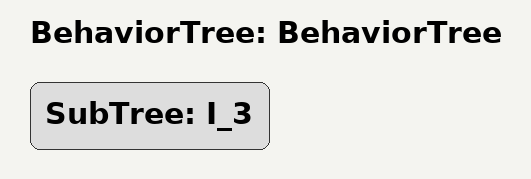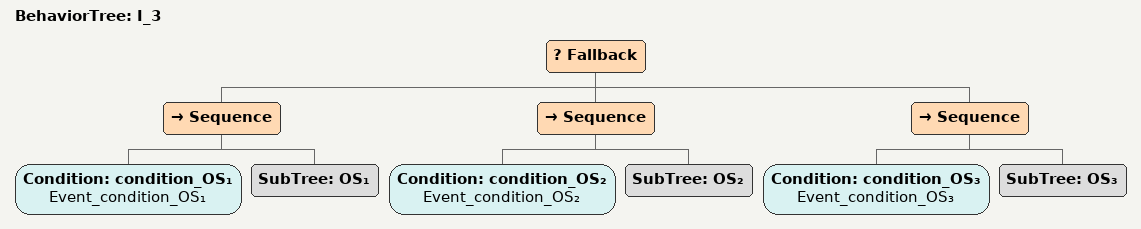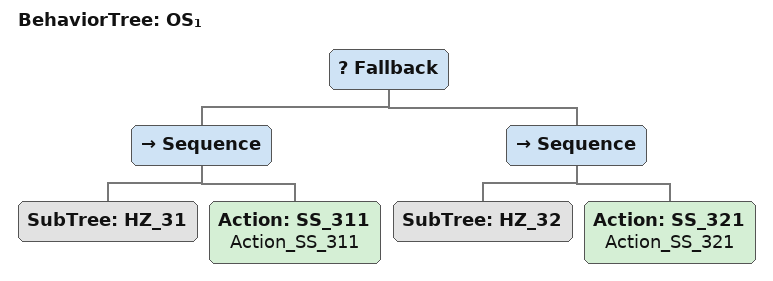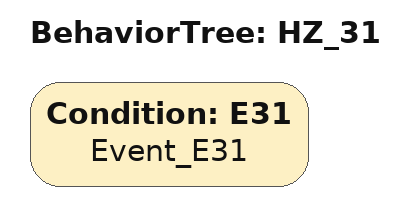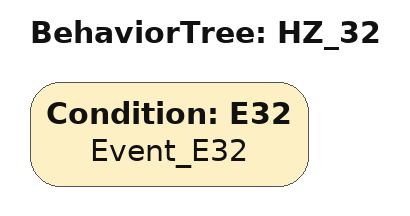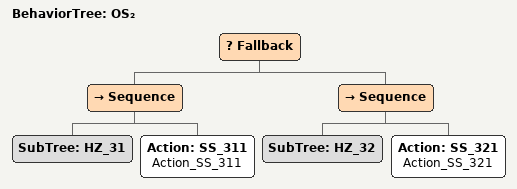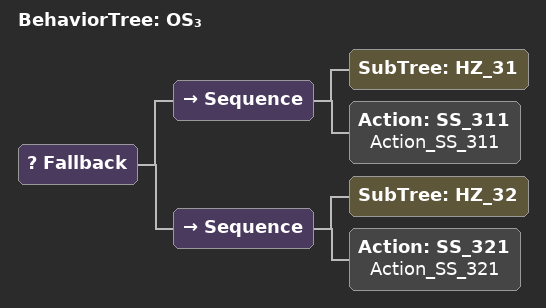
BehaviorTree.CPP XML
<?xml version="1.0" ?>
<root main_tree_to_execute="BehaviorTree">
  <BehaviorTree ID="BehaviorTree">
    <SubTree ID="I_3"/>
  </BehaviorTree>
  <BehaviorTree ID="I_3">
    <Fallback>
      <Sequence>
        <Condition ID="condition_OS₁" name="Event_condition_OS₁"/>
        <SubTree ID="OS₁"/>
      </Sequence>
      <Sequence>
        <Condition ID="condition_OS₂" name="Event_condition_OS₂"/>
        <SubTree ID="OS₂"/>
      </Sequence>
      <Sequence>
        <Condition ID="condition_OS₃" name="Event_condition_OS₃"/>
        <SubTree ID="OS₃"/>
      </Sequence>
    </Fallback>
  </BehaviorTree>
  <BehaviorTree ID="OS₁">
    <Fallback>
      <Sequence>
        <SubTree ID="HZ_31"/>
        <Action ID="SS_311" name="Action_SS_311"/>
      </Sequence>
      <Sequence>
        <SubTree ID="HZ_32"/>
        <Action ID="SS_321" name="Action_SS_321"/>
      </Sequence>
    </Fallback>
  </BehaviorTree>
  <BehaviorTree ID="HZ_31">
    <Condition ID="E31" name="Event_E31"/>
  </BehaviorTree>
  <BehaviorTree ID="HZ_32">
    <Condition ID="E32" name="Event_E32"/>
  </BehaviorTree>
  <BehaviorTree ID="OS₂">
    <Fallback>
      <Sequence>
        <SubTree ID="HZ_31"/>
        <Action ID="SS_311" name="Action_SS_311"/>
      </Sequence>
      <Sequence>
        <SubTree ID="HZ_32"/>
        <Action ID="SS_321" name="Action_SS_321"/>
      </Sequence>
    </Fallback>
  </BehaviorTree>
  <BehaviorTree ID="OS₃">
    <Fallback>
      <Sequence>
        <SubTree ID="HZ_31"/>
        <Action ID="SS_311" name="Action_SS_311"/>
      </Sequence>
      <Sequence>
        <SubTree ID="HZ_32"/>
        <Action ID="SS_321" name="Action_SS_321"/>
      </Sequence>
    </Fallback>
  </BehaviorTree>
</root>
